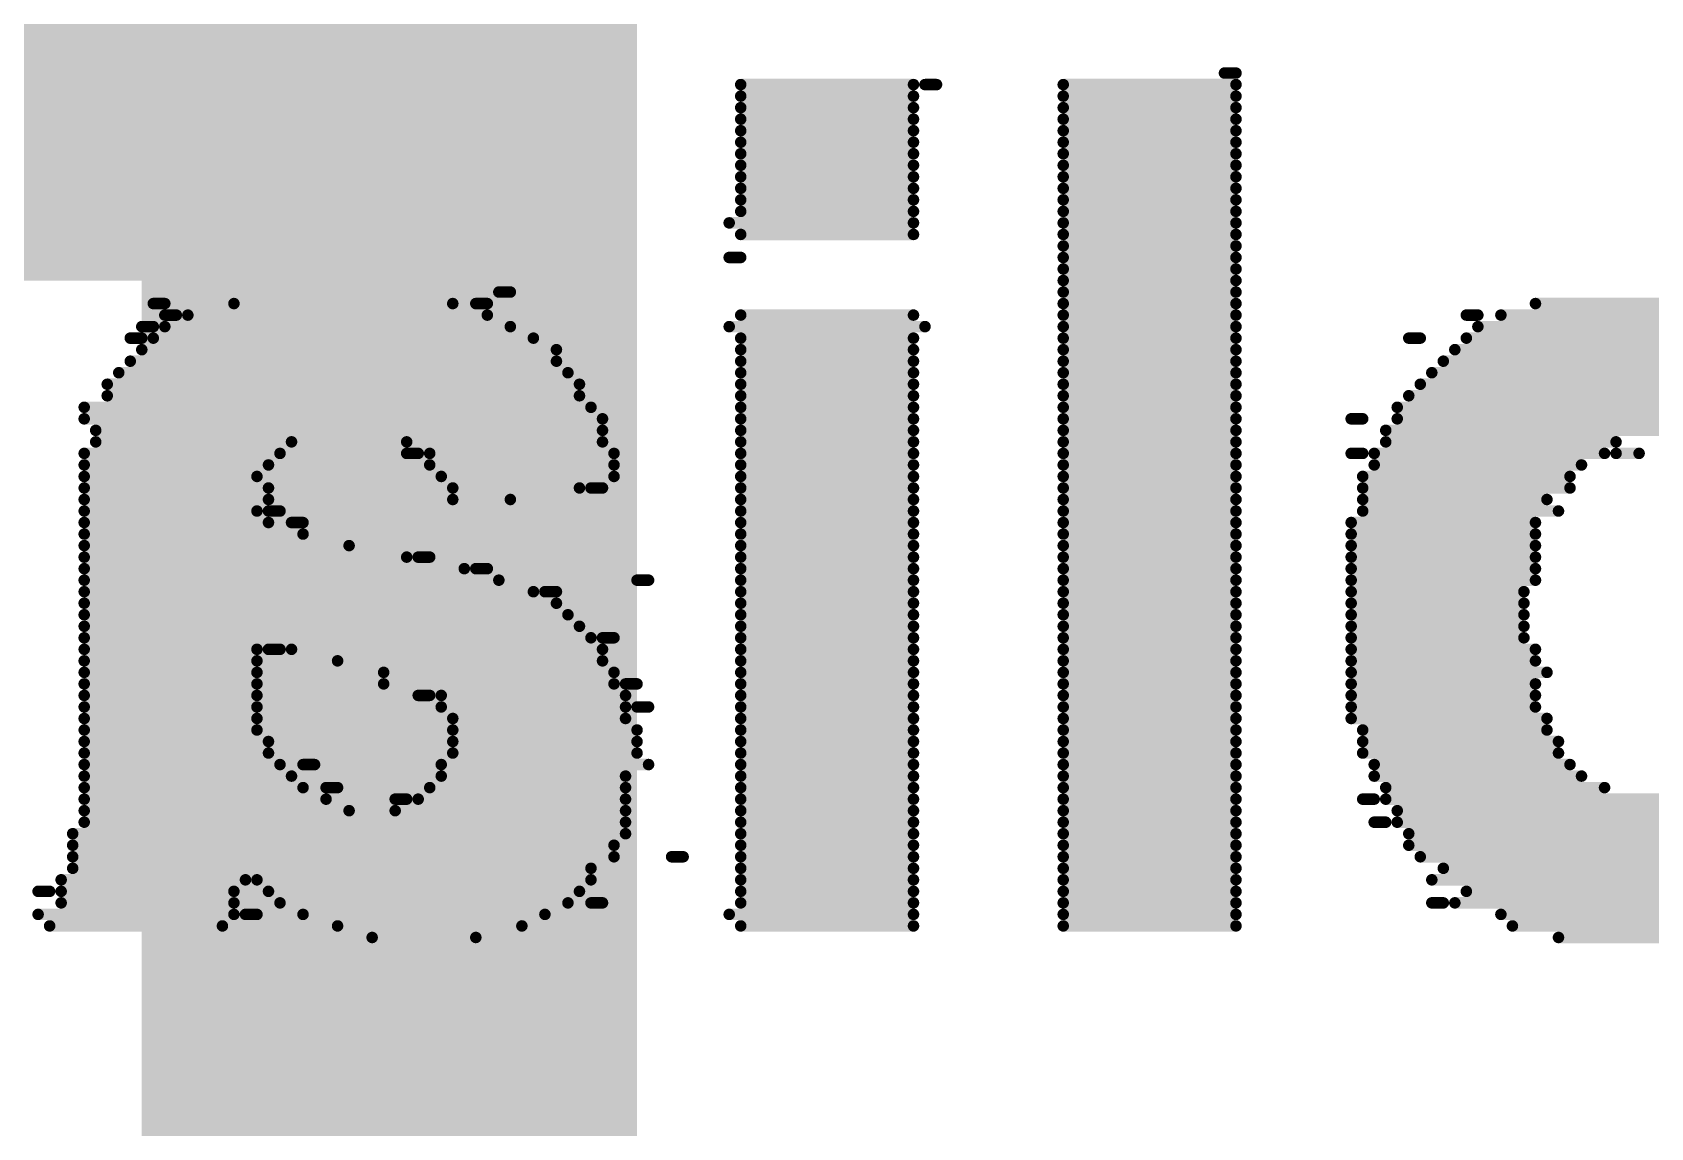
# Model space of a CAD drawing. Header units: millimetres. Extents: x 0.84 to 3.53, y 1.94 to 3.84.
# Drawn here: x 1.3455 to 1.486, y 2.1475 to 2.2425 of the extents above; entities that cross this region are included whole.
import ezdxf

# ---------------------------------------------------------------- set-up
doc = ezdxf.new("R2010")
doc.units = ezdxf.units.MM
doc.header["$MEASUREMENT"] = 0
for name, color, linetype in [('BottomOverlay', 54, 'Continuous'), ('TopLayer', 1, 'Continuous'), ('TopOverlay', 2, 'Continuous')]:
    doc.layers.add(name, color=color, linetype=linetype)

# ---------------------------------------------------------------- blocks, each defined once
blk = doc.blocks.new('TF_002T_15_1')
at = {"layer": 'TopOverlay', "const_width": 0.005}
blk.add_lwpolyline([(-0.39631, -0.06205), (-0.39631, 0.18295)], dxfattribs=at)

msp = doc.modelspace()

# ---------------------------------------------------------------- linework, layer by layer
at = {"layer": 'BottomOverlay', "const_width": 0.001}
for points in [[(1.407, 2.238), (1.422, 2.238)], [(1.423, 2.238), (1.424, 2.238)], [(1.435, 2.238), (1.45, 2.238)], [(1.449, 2.239), (1.45, 2.239)], [(1.407, 2.237), (1.422, 2.237)], [(1.435, 2.237), (1.45, 2.237)], [(1.407, 2.236), (1.422, 2.236)], [(1.407, 2.235), (1.422, 2.235)], [(1.435, 2.236), (1.45, 2.236)], [(1.435, 2.235), (1.45, 2.235)], [(1.407, 2.234), (1.422, 2.234)], [(1.435, 2.234), (1.45, 2.234)], [(1.407, 2.233), (1.422, 2.233)], [(1.435, 2.233), (1.45, 2.233)], [(1.407, 2.232), (1.422, 2.232)], [(1.407, 2.231), (1.422, 2.231)], [(1.435, 2.232), (1.45, 2.232)], [(1.435, 2.231), (1.45, 2.231)], [(1.407, 2.23), (1.422, 2.23)], [(1.435, 2.23), (1.45, 2.23)], [(1.407, 2.229), (1.422, 2.229)], [(1.407, 2.228), (1.422, 2.228)], [(1.435, 2.229), (1.45, 2.229)], [(1.435, 2.228), (1.45, 2.228)], [(1.407, 2.227), (1.422, 2.227)], [(1.435, 2.227), (1.45, 2.227)], [(1.406, 2.226), (1.422, 2.226)], [(1.435, 2.226), (1.45, 2.226)], [(1.407, 2.225), (1.422, 2.225)], [(1.435, 2.225), (1.45, 2.225)], [(1.435, 2.224), (1.45, 2.224)], [(1.406, 2.223), (1.407, 2.223)], [(1.435, 2.223), (1.45, 2.223)], [(1.435, 2.222), (1.45, 2.222)], [(1.435, 2.221), (1.45, 2.221)], [(1.386, 2.22), (1.387, 2.22)], [(1.435, 2.22), (1.45, 2.22)], [(1.356, 2.219), (1.357, 2.219)], [(1.357, 2.218), (1.358, 2.218)], [(1.359, 2.218), (1.385, 2.218)], [(1.363, 2.219), (1.382, 2.219)], [(1.384, 2.219), (1.385, 2.219)], [(1.407, 2.218), (1.422, 2.218)], [(1.435, 2.219), (1.45, 2.219)], [(1.435, 2.218), (1.45, 2.218)], [(1.47, 2.218), (1.471, 2.218)], [(1.473, 2.218), (1.491, 2.218)], [(1.476, 2.219), (1.488, 2.219)], [(1.355, 2.217), (1.356, 2.217)], [(1.357, 2.217), (1.387, 2.217)], [(1.406, 2.217), (1.423, 2.217)], [(1.435, 2.217), (1.45, 2.217)], [(1.471, 2.217), (1.493, 2.217)], [(1.354, 2.216), (1.355, 2.216)], [(1.356, 2.216), (1.389, 2.216)], [(1.407, 2.216), (1.422, 2.216)], [(1.435, 2.216), (1.45, 2.216)], [(1.465, 2.216), (1.466, 2.216)], [(1.47, 2.216), (1.494, 2.216)], [(1.354, 2.214), (1.391, 2.214)], [(1.355, 2.215), (1.391, 2.215)], [(1.407, 2.215), (1.422, 2.215)], [(1.407, 2.214), (1.422, 2.214)], [(1.435, 2.215), (1.45, 2.215)], [(1.435, 2.214), (1.45, 2.214)], [(1.468, 2.214), (1.497, 2.214)], [(1.469, 2.215), (1.495, 2.215)], [(1.353, 2.213), (1.392, 2.213)], [(1.407, 2.213), (1.422, 2.213)], [(1.435, 2.213), (1.45, 2.213)], [(1.467, 2.213), (1.512, 2.213)], [(1.352, 2.212), (1.393, 2.212)], [(1.352, 2.211), (1.393, 2.211)], [(1.407, 2.212), (1.422, 2.212)], [(1.407, 2.211), (1.422, 2.211)], [(1.435, 2.212), (1.45, 2.212)], [(1.435, 2.211), (1.45, 2.211)], [(1.465, 2.211), (1.512, 2.211)], [(1.466, 2.212), (1.512, 2.212)], [(1.35, 2.21), (1.394, 2.21)], [(1.407, 2.21), (1.422, 2.21)], [(1.435, 2.21), (1.45, 2.21)], [(1.464, 2.21), (1.512, 2.21)], [(1.35, 2.209), (1.395, 2.209)], [(1.407, 2.209), (1.422, 2.209)], [(1.435, 2.209), (1.45, 2.209)], [(1.46, 2.209), (1.461, 2.209)], [(1.464, 2.209), (1.512, 2.209)], [(1.351, 2.208), (1.395, 2.208)], [(1.351, 2.207), (1.368, 2.207)], [(1.378, 2.207), (1.395, 2.207)], [(1.407, 2.208), (1.422, 2.208)], [(1.407, 2.207), (1.422, 2.207)], [(1.435, 2.208), (1.45, 2.208)], [(1.435, 2.207), (1.45, 2.207)], [(1.463, 2.208), (1.512, 2.208)], [(1.463, 2.207), (1.483, 2.207)], [(1.35, 2.206), (1.367, 2.206)], [(1.378, 2.206), (1.379, 2.206)], [(1.38, 2.206), (1.396, 2.206)], [(1.407, 2.206), (1.422, 2.206)], [(1.435, 2.206), (1.45, 2.206)], [(1.46, 2.206), (1.461, 2.206)], [(1.462, 2.206), (1.482, 2.206)], [(1.483, 2.206), (1.485, 2.206)], [(1.35, 2.205), (1.366, 2.205)], [(1.35, 2.204), (1.365, 2.204)], [(1.38, 2.205), (1.396, 2.205)], [(1.381, 2.204), (1.396, 2.204)], [(1.407, 2.205), (1.422, 2.205)], [(1.407, 2.204), (1.422, 2.204)], [(1.435, 2.205), (1.45, 2.205)], [(1.435, 2.204), (1.45, 2.204)], [(1.461, 2.204), (1.479, 2.204)], [(1.462, 2.205), (1.48, 2.205)], [(1.35, 2.203), (1.366, 2.203)], [(1.382, 2.203), (1.393, 2.203)], [(1.394, 2.203), (1.395, 2.203)], [(1.407, 2.203), (1.422, 2.203)], [(1.435, 2.203), (1.45, 2.203)], [(1.461, 2.203), (1.479, 2.203)], [(1.35, 2.202), (1.366, 2.202)], [(1.382, 2.202), (1.387, 2.202)], [(1.407, 2.202), (1.422, 2.202)], [(1.435, 2.202), (1.45, 2.202)], [(1.461, 2.202), (1.477, 2.202)], [(1.35, 2.201), (1.365, 2.201)], [(1.35, 2.2), (1.366, 2.2)], [(1.366, 2.201), (1.367, 2.201)], [(1.368, 2.2), (1.369, 2.2)], [(1.407, 2.201), (1.422, 2.201)], [(1.407, 2.2), (1.422, 2.2)], [(1.435, 2.201), (1.45, 2.201)], [(1.435, 2.2), (1.45, 2.2)], [(1.46, 2.2), (1.476, 2.2)], [(1.461, 2.201), (1.478, 2.201)], [(1.35, 2.199), (1.369, 2.199)], [(1.407, 2.199), (1.422, 2.199)], [(1.435, 2.199), (1.45, 2.199)], [(1.46, 2.199), (1.476, 2.199)], [(1.35, 2.198), (1.373, 2.198)], [(1.35, 2.197), (1.378, 2.197)], [(1.379, 2.197), (1.38, 2.197)], [(1.407, 2.198), (1.422, 2.198)], [(1.407, 2.197), (1.422, 2.197)], [(1.435, 2.198), (1.45, 2.198)], [(1.435, 2.197), (1.45, 2.197)], [(1.46, 2.198), (1.476, 2.198)], [(1.46, 2.197), (1.476, 2.197)], [(1.35, 2.196), (1.383, 2.196)], [(1.384, 2.196), (1.385, 2.196)], [(1.407, 2.196), (1.422, 2.196)], [(1.435, 2.196), (1.45, 2.196)], [(1.46, 2.196), (1.476, 2.196)], [(1.35, 2.195), (1.386, 2.195)], [(1.398, 2.195), (1.399, 2.195)], [(1.407, 2.195), (1.422, 2.195)], [(1.435, 2.195), (1.45, 2.195)], [(1.46, 2.195), (1.476, 2.195)], [(1.35, 2.194), (1.389, 2.194)], [(1.35, 2.193), (1.391, 2.193)], [(1.39, 2.194), (1.391, 2.194)], [(1.407, 2.194), (1.422, 2.194)], [(1.407, 2.193), (1.422, 2.193)], [(1.435, 2.194), (1.45, 2.194)], [(1.435, 2.193), (1.45, 2.193)], [(1.46, 2.194), (1.475, 2.194)], [(1.46, 2.193), (1.475, 2.193)], [(1.35, 2.192), (1.392, 2.192)], [(1.407, 2.192), (1.422, 2.192)], [(1.435, 2.192), (1.45, 2.192)], [(1.46, 2.192), (1.475, 2.192)], [(1.35, 2.191), (1.393, 2.191)], [(1.35, 2.19), (1.394, 2.19)], [(1.395, 2.19), (1.396, 2.19)], [(1.407, 2.191), (1.422, 2.191)], [(1.407, 2.19), (1.422, 2.19)], [(1.435, 2.191), (1.45, 2.191)], [(1.435, 2.19), (1.45, 2.19)], [(1.46, 2.191), (1.475, 2.191)], [(1.46, 2.19), (1.475, 2.19)], [(1.35, 2.189), (1.365, 2.189)], [(1.366, 2.189), (1.367, 2.189)], [(1.368, 2.189), (1.395, 2.189)], [(1.407, 2.189), (1.422, 2.189)], [(1.435, 2.189), (1.45, 2.189)], [(1.46, 2.189), (1.476, 2.189)], [(1.35, 2.188), (1.365, 2.188)], [(1.372, 2.188), (1.395, 2.188)], [(1.407, 2.188), (1.422, 2.188)], [(1.435, 2.188), (1.45, 2.188)], [(1.46, 2.188), (1.476, 2.188)], [(1.35, 2.187), (1.365, 2.187)], [(1.35, 2.186), (1.365, 2.186)], [(1.376, 2.187), (1.396, 2.187)], [(1.376, 2.186), (1.396, 2.186)], [(1.397, 2.186), (1.398, 2.186)], [(1.407, 2.187), (1.422, 2.187)], [(1.407, 2.186), (1.422, 2.186)], [(1.435, 2.187), (1.45, 2.187)], [(1.435, 2.186), (1.45, 2.186)], [(1.46, 2.187), (1.477, 2.187)], [(1.46, 2.186), (1.476, 2.186)], [(1.35, 2.185), (1.365, 2.185)], [(1.379, 2.185), (1.38, 2.185)], [(1.381, 2.185), (1.397, 2.185)], [(1.407, 2.185), (1.422, 2.185)], [(1.435, 2.185), (1.45, 2.185)], [(1.46, 2.185), (1.476, 2.185)], [(1.35, 2.184), (1.365, 2.184)], [(1.35, 2.183), (1.365, 2.183)], [(1.381, 2.184), (1.397, 2.184)], [(1.382, 2.183), (1.397, 2.183)], [(1.398, 2.184), (1.399, 2.184)], [(1.407, 2.184), (1.422, 2.184)], [(1.407, 2.183), (1.422, 2.183)], [(1.435, 2.184), (1.45, 2.184)], [(1.435, 2.183), (1.45, 2.183)], [(1.46, 2.184), (1.476, 2.184)], [(1.46, 2.183), (1.477, 2.183)], [(1.35, 2.182), (1.365, 2.182)], [(1.382, 2.182), (1.398, 2.182)], [(1.407, 2.182), (1.422, 2.182)], [(1.435, 2.182), (1.45, 2.182)], [(1.461, 2.182), (1.477, 2.182)], [(1.35, 2.181), (1.366, 2.181)], [(1.382, 2.181), (1.398, 2.181)], [(1.407, 2.181), (1.422, 2.181)], [(1.435, 2.181), (1.45, 2.181)], [(1.461, 2.181), (1.478, 2.181)], [(1.35, 2.18), (1.366, 2.18)], [(1.35, 2.179), (1.367, 2.179)], [(1.369, 2.179), (1.37, 2.179)], [(1.381, 2.179), (1.399, 2.179)], [(1.382, 2.18), (1.398, 2.18)], [(1.407, 2.18), (1.422, 2.18)], [(1.407, 2.179), (1.422, 2.179)], [(1.435, 2.18), (1.45, 2.18)], [(1.435, 2.179), (1.45, 2.179)], [(1.461, 2.18), (1.478, 2.18)], [(1.462, 2.179), (1.479, 2.179)], [(1.35, 2.178), (1.368, 2.178)], [(1.381, 2.178), (1.397, 2.178)], [(1.407, 2.178), (1.422, 2.178)], [(1.435, 2.178), (1.45, 2.178)], [(1.462, 2.178), (1.48, 2.178)], [(1.35, 2.177), (1.369, 2.177)], [(1.35, 2.176), (1.371, 2.176)], [(1.371, 2.177), (1.372, 2.177)], [(1.377, 2.176), (1.378, 2.176)], [(1.379, 2.176), (1.397, 2.176)], [(1.38, 2.177), (1.397, 2.177)], [(1.407, 2.177), (1.422, 2.177)], [(1.407, 2.176), (1.422, 2.176)], [(1.435, 2.177), (1.45, 2.177)], [(1.435, 2.176), (1.45, 2.176)], [(1.461, 2.176), (1.462, 2.176)], [(1.463, 2.177), (1.482, 2.177)], [(1.463, 2.176), (1.512, 2.176)], [(1.35, 2.175), (1.373, 2.175)], [(1.377, 2.175), (1.397, 2.175)], [(1.407, 2.175), (1.422, 2.175)], [(1.435, 2.175), (1.45, 2.175)], [(1.464, 2.175), (1.512, 2.175)], [(1.35, 2.174), (1.397, 2.174)], [(1.407, 2.174), (1.422, 2.174)], [(1.435, 2.174), (1.45, 2.174)], [(1.462, 2.174), (1.463, 2.174)], [(1.464, 2.174), (1.512, 2.174)], [(1.349, 2.173), (1.397, 2.173)], [(1.349, 2.172), (1.396, 2.172)], [(1.407, 2.173), (1.422, 2.173)], [(1.407, 2.172), (1.422, 2.172)], [(1.435, 2.173), (1.45, 2.173)], [(1.435, 2.172), (1.45, 2.172)], [(1.465, 2.173), (1.512, 2.173)], [(1.465, 2.172), (1.512, 2.172)], [(1.349, 2.171), (1.396, 2.171)], [(1.401, 2.171), (1.402, 2.171)], [(1.407, 2.171), (1.422, 2.171)], [(1.435, 2.171), (1.45, 2.171)], [(1.466, 2.171), (1.512, 2.171)], [(1.348, 2.169), (1.364, 2.169)], [(1.349, 2.17), (1.394, 2.17)], [(1.365, 2.169), (1.394, 2.169)], [(1.407, 2.17), (1.422, 2.17)], [(1.407, 2.169), (1.422, 2.169)], [(1.435, 2.17), (1.45, 2.17)], [(1.435, 2.169), (1.45, 2.169)], [(1.467, 2.169), (1.496, 2.169)], [(1.468, 2.17), (1.512, 2.17)], [(1.346, 2.168), (1.347, 2.168)], [(1.348, 2.168), (1.363, 2.168)], [(1.366, 2.168), (1.393, 2.168)], [(1.407, 2.168), (1.422, 2.168)], [(1.435, 2.168), (1.45, 2.168)], [(1.47, 2.168), (1.495, 2.168)], [(1.348, 2.167), (1.363, 2.167)], [(1.367, 2.167), (1.392, 2.167)], [(1.394, 2.167), (1.395, 2.167)], [(1.407, 2.167), (1.422, 2.167)], [(1.435, 2.167), (1.45, 2.167)], [(1.467, 2.167), (1.468, 2.167)], [(1.469, 2.167), (1.493, 2.167)], [(1.346, 2.166), (1.363, 2.166)], [(1.347, 2.165), (1.362, 2.165)], [(1.364, 2.166), (1.365, 2.166)], [(1.369, 2.166), (1.39, 2.166)], [(1.372, 2.165), (1.388, 2.165)], [(1.406, 2.166), (1.422, 2.166)], [(1.407, 2.165), (1.422, 2.165)], [(1.435, 2.166), (1.45, 2.166)], [(1.435, 2.165), (1.45, 2.165)], [(1.473, 2.166), (1.492, 2.166)], [(1.474, 2.165), (1.49, 2.165)], [(1.375, 2.164), (1.384, 2.164)], [(1.478, 2.164), (1.487, 2.164)]]:
    msp.add_lwpolyline(points, dxfattribs=at)
at = {"layer": 'BottomOverlay', "const_width": 0.0005}
for points in [[(1.40675, 2.238, 1), (1.40725, 2.238, 1)], [(1.42175, 2.238, 1), (1.42225, 2.238, 1)], [(1.42275, 2.238, 1), (1.42325, 2.238, 1)], [(1.42375, 2.238, 1), (1.42425, 2.238, 1)], [(1.43475, 2.238, 1), (1.43525, 2.238, 1)], [(1.44875, 2.239, 1), (1.44925, 2.239, 1)], [(1.44975, 2.239, 1), (1.45025, 2.239, 1)], [(1.44975, 2.238, 1), (1.45025, 2.238, 1)], [(1.40675, 2.237, 1), (1.40725, 2.237, 1)], [(1.42175, 2.237, 1), (1.42225, 2.237, 1)], [(1.43475, 2.237, 1), (1.43525, 2.237, 1)], [(1.44975, 2.237, 1), (1.45025, 2.237, 1)], [(1.40675, 2.236, 1), (1.40725, 2.236, 1)], [(1.40675, 2.235, 1), (1.40725, 2.235, 1)], [(1.42175, 2.236, 1), (1.42225, 2.236, 1)], [(1.42175, 2.235, 1), (1.42225, 2.235, 1)], [(1.43475, 2.236, 1), (1.43525, 2.236, 1)], [(1.43475, 2.235, 1), (1.43525, 2.235, 1)], [(1.44975, 2.236, 1), (1.45025, 2.236, 1)], [(1.44975, 2.235, 1), (1.45025, 2.235, 1)], [(1.40675, 2.234, 1), (1.40725, 2.234, 1)], [(1.42175, 2.234, 1), (1.42225, 2.234, 1)], [(1.43475, 2.234, 1), (1.43525, 2.234, 1)], [(1.44975, 2.234, 1), (1.45025, 2.234, 1)], [(1.40675, 2.233, 1), (1.40725, 2.233, 1)], [(1.42175, 2.233, 1), (1.42225, 2.233, 1)], [(1.43475, 2.233, 1), (1.43525, 2.233, 1)], [(1.44975, 2.233, 1), (1.45025, 2.233, 1)], [(1.40675, 2.232, 1), (1.40725, 2.232, 1)], [(1.40675, 2.231, 1), (1.40725, 2.231, 1)], [(1.42175, 2.232, 1), (1.42225, 2.232, 1)], [(1.42175, 2.231, 1), (1.42225, 2.231, 1)], [(1.43475, 2.232, 1), (1.43525, 2.232, 1)], [(1.43475, 2.231, 1), (1.43525, 2.231, 1)], [(1.44975, 2.232, 1), (1.45025, 2.232, 1)], [(1.44975, 2.231, 1), (1.45025, 2.231, 1)], [(1.40675, 2.23, 1), (1.40725, 2.23, 1)], [(1.42175, 2.23, 1), (1.42225, 2.23, 1)], [(1.43475, 2.23, 1), (1.43525, 2.23, 1)], [(1.44975, 2.23, 1), (1.45025, 2.23, 1)], [(1.40675, 2.229, 1), (1.40725, 2.229, 1)], [(1.40675, 2.228, 1), (1.40725, 2.228, 1)], [(1.42175, 2.229, 1), (1.42225, 2.229, 1)], [(1.42175, 2.228, 1), (1.42225, 2.228, 1)], [(1.43475, 2.229, 1), (1.43525, 2.229, 1)], [(1.43475, 2.228, 1), (1.43525, 2.228, 1)], [(1.44975, 2.229, 1), (1.45025, 2.229, 1)], [(1.44975, 2.228, 1), (1.45025, 2.228, 1)], [(1.40675, 2.227, 1), (1.40725, 2.227, 1)], [(1.42175, 2.227, 1), (1.42225, 2.227, 1)], [(1.43475, 2.227, 1), (1.43525, 2.227, 1)], [(1.44975, 2.227, 1), (1.45025, 2.227, 1)], [(1.40575, 2.226, 1), (1.40625, 2.226, 1)], [(1.42175, 2.226, 1), (1.42225, 2.226, 1)], [(1.43475, 2.226, 1), (1.43525, 2.226, 1)], [(1.44975, 2.226, 1), (1.45025, 2.226, 1)], [(1.40675, 2.225, 1), (1.40725, 2.225, 1)], [(1.42175, 2.225, 1), (1.42225, 2.225, 1)], [(1.43475, 2.225, 1), (1.43525, 2.225, 1)], [(1.43475, 2.224, 1), (1.43525, 2.224, 1)], [(1.44975, 2.225, 1), (1.45025, 2.225, 1)], [(1.44975, 2.224, 1), (1.45025, 2.224, 1)], [(1.40575, 2.223, 1), (1.40625, 2.223, 1)], [(1.40675, 2.223, 1), (1.40725, 2.223, 1)], [(1.43475, 2.223, 1), (1.43525, 2.223, 1)], [(1.44975, 2.223, 1), (1.45025, 2.223, 1)], [(1.43475, 2.222, 1), (1.43525, 2.222, 1)], [(1.43475, 2.221, 1), (1.43525, 2.221, 1)], [(1.44975, 2.222, 1), (1.45025, 2.222, 1)], [(1.44975, 2.221, 1), (1.45025, 2.221, 1)], [(1.38575, 2.22, 1), (1.38625, 2.22, 1)], [(1.38675, 2.22, 1), (1.38725, 2.22, 1)], [(1.43475, 2.22, 1), (1.43525, 2.22, 1)], [(1.44975, 2.22, 1), (1.45025, 2.22, 1)], [(1.35575, 2.219, 1), (1.35625, 2.219, 1)], [(1.35675, 2.219, 1), (1.35725, 2.219, 1)], [(1.35675, 2.218, 1), (1.35725, 2.218, 1)], [(1.35775, 2.218, 1), (1.35825, 2.218, 1)], [(1.35875, 2.218, 1), (1.35925, 2.218, 1)], [(1.36275, 2.219, 1), (1.36325, 2.219, 1)], [(1.38175, 2.219, 1), (1.38225, 2.219, 1)], [(1.38375, 2.219, 1), (1.38425, 2.219, 1)], [(1.38475, 2.219, 1), (1.38525, 2.219, 1)], [(1.38475, 2.218, 1), (1.38525, 2.218, 1)], [(1.40675, 2.218, 1), (1.40725, 2.218, 1)], [(1.42175, 2.218, 1), (1.42225, 2.218, 1)], [(1.43475, 2.219, 1), (1.43525, 2.219, 1)], [(1.43475, 2.218, 1), (1.43525, 2.218, 1)], [(1.44975, 2.219, 1), (1.45025, 2.219, 1)], [(1.44975, 2.218, 1), (1.45025, 2.218, 1)], [(1.46975, 2.218, 1), (1.47025, 2.218, 1)], [(1.47075, 2.218, 1), (1.47125, 2.218, 1)], [(1.47275, 2.218, 1), (1.47325, 2.218, 1)], [(1.47575, 2.219, 1), (1.47625, 2.219, 1)], [(1.35475, 2.217, 1), (1.35525, 2.217, 1)], [(1.35575, 2.217, 1), (1.35625, 2.217, 1)], [(1.35675, 2.217, 1), (1.35725, 2.217, 1)], [(1.38675, 2.217, 1), (1.38725, 2.217, 1)], [(1.40575, 2.217, 1), (1.40625, 2.217, 1)], [(1.42275, 2.217, 1), (1.42325, 2.217, 1)], [(1.43475, 2.217, 1), (1.43525, 2.217, 1)], [(1.44975, 2.217, 1), (1.45025, 2.217, 1)], [(1.47075, 2.217, 1), (1.47125, 2.217, 1)], [(1.35375, 2.216, 1), (1.35425, 2.216, 1)], [(1.35475, 2.216, 1), (1.35525, 2.216, 1)], [(1.35575, 2.216, 1), (1.35625, 2.216, 1)], [(1.38875, 2.216, 1), (1.38925, 2.216, 1)], [(1.40675, 2.216, 1), (1.40725, 2.216, 1)], [(1.42175, 2.216, 1), (1.42225, 2.216, 1)], [(1.43475, 2.216, 1), (1.43525, 2.216, 1)], [(1.44975, 2.216, 1), (1.45025, 2.216, 1)], [(1.46475, 2.216, 1), (1.46525, 2.216, 1)], [(1.46575, 2.216, 1), (1.46625, 2.216, 1)], [(1.46975, 2.216, 1), (1.47025, 2.216, 1)], [(1.35375, 2.214, 1), (1.35425, 2.214, 1)], [(1.35475, 2.215, 1), (1.35525, 2.215, 1)], [(1.39075, 2.215, 1), (1.39125, 2.215, 1)], [(1.39075, 2.214, 1), (1.39125, 2.214, 1)], [(1.40675, 2.215, 1), (1.40725, 2.215, 1)], [(1.40675, 2.214, 1), (1.40725, 2.214, 1)], [(1.42175, 2.215, 1), (1.42225, 2.215, 1)], [(1.42175, 2.214, 1), (1.42225, 2.214, 1)], [(1.43475, 2.215, 1), (1.43525, 2.215, 1)], [(1.43475, 2.214, 1), (1.43525, 2.214, 1)], [(1.44975, 2.215, 1), (1.45025, 2.215, 1)], [(1.44975, 2.214, 1), (1.45025, 2.214, 1)], [(1.46775, 2.214, 1), (1.46825, 2.214, 1)], [(1.46875, 2.215, 1), (1.46925, 2.215, 1)], [(1.35275, 2.213, 1), (1.35325, 2.213, 1)], [(1.39175, 2.213, 1), (1.39225, 2.213, 1)], [(1.40675, 2.213, 1), (1.40725, 2.213, 1)], [(1.42175, 2.213, 1), (1.42225, 2.213, 1)], [(1.43475, 2.213, 1), (1.43525, 2.213, 1)], [(1.44975, 2.213, 1), (1.45025, 2.213, 1)], [(1.46675, 2.213, 1), (1.46725, 2.213, 1)], [(1.35175, 2.212, 1), (1.35225, 2.212, 1)], [(1.35175, 2.211, 1), (1.35225, 2.211, 1)], [(1.39275, 2.212, 1), (1.39325, 2.212, 1)], [(1.39275, 2.211, 1), (1.39325, 2.211, 1)], [(1.40675, 2.212, 1), (1.40725, 2.212, 1)], [(1.40675, 2.211, 1), (1.40725, 2.211, 1)], [(1.42175, 2.212, 1), (1.42225, 2.212, 1)], [(1.42175, 2.211, 1), (1.42225, 2.211, 1)], [(1.43475, 2.212, 1), (1.43525, 2.212, 1)], [(1.43475, 2.211, 1), (1.43525, 2.211, 1)], [(1.44975, 2.212, 1), (1.45025, 2.212, 1)], [(1.44975, 2.211, 1), (1.45025, 2.211, 1)], [(1.46475, 2.211, 1), (1.46525, 2.211, 1)], [(1.46575, 2.212, 1), (1.46625, 2.212, 1)], [(1.34975, 2.21, 1), (1.35025, 2.21, 1)], [(1.39375, 2.21, 1), (1.39425, 2.21, 1)], [(1.40675, 2.21, 1), (1.40725, 2.21, 1)], [(1.42175, 2.21, 1), (1.42225, 2.21, 1)], [(1.43475, 2.21, 1), (1.43525, 2.21, 1)], [(1.44975, 2.21, 1), (1.45025, 2.21, 1)], [(1.46375, 2.21, 1), (1.46425, 2.21, 1)], [(1.34975, 2.209, 1), (1.35025, 2.209, 1)], [(1.39475, 2.209, 1), (1.39525, 2.209, 1)], [(1.40675, 2.209, 1), (1.40725, 2.209, 1)], [(1.42175, 2.209, 1), (1.42225, 2.209, 1)], [(1.43475, 2.209, 1), (1.43525, 2.209, 1)], [(1.44975, 2.209, 1), (1.45025, 2.209, 1)], [(1.45975, 2.209, 1), (1.46025, 2.209, 1)], [(1.46075, 2.209, 1), (1.46125, 2.209, 1)], [(1.46375, 2.209, 1), (1.46425, 2.209, 1)], [(1.35075, 2.208, 1), (1.35125, 2.208, 1)], [(1.35075, 2.207, 1), (1.35125, 2.207, 1)], [(1.36775, 2.207, 1), (1.36825, 2.207, 1)], [(1.37775, 2.207, 1), (1.37825, 2.207, 1)], [(1.39475, 2.208, 1), (1.39525, 2.208, 1)], [(1.39475, 2.207, 1), (1.39525, 2.207, 1)], [(1.40675, 2.208, 1), (1.40725, 2.208, 1)], [(1.40675, 2.207, 1), (1.40725, 2.207, 1)], [(1.42175, 2.208, 1), (1.42225, 2.208, 1)], [(1.42175, 2.207, 1), (1.42225, 2.207, 1)], [(1.43475, 2.208, 1), (1.43525, 2.208, 1)], [(1.43475, 2.207, 1), (1.43525, 2.207, 1)], [(1.44975, 2.208, 1), (1.45025, 2.208, 1)], [(1.44975, 2.207, 1), (1.45025, 2.207, 1)], [(1.46275, 2.208, 1), (1.46325, 2.208, 1)], [(1.46275, 2.207, 1), (1.46325, 2.207, 1)], [(1.48275, 2.207, 1), (1.48325, 2.207, 1)], [(1.34975, 2.206, 1), (1.35025, 2.206, 1)], [(1.36675, 2.206, 1), (1.36725, 2.206, 1)], [(1.37775, 2.206, 1), (1.37825, 2.206, 1)], [(1.37875, 2.206, 1), (1.37925, 2.206, 1)], [(1.37975, 2.206, 1), (1.38025, 2.206, 1)], [(1.39575, 2.206, 1), (1.39625, 2.206, 1)], [(1.40675, 2.206, 1), (1.40725, 2.206, 1)], [(1.42175, 2.206, 1), (1.42225, 2.206, 1)], [(1.43475, 2.206, 1), (1.43525, 2.206, 1)], [(1.44975, 2.206, 1), (1.45025, 2.206, 1)], [(1.45975, 2.206, 1), (1.46025, 2.206, 1)], [(1.46075, 2.206, 1), (1.46125, 2.206, 1)], [(1.46175, 2.206, 1), (1.46225, 2.206, 1)], [(1.48175, 2.206, 1), (1.48225, 2.206, 1)], [(1.48275, 2.206, 1), (1.48325, 2.206, 1)], [(1.48475, 2.206, 1), (1.48525, 2.206, 1)], [(1.34975, 2.205, 1), (1.35025, 2.205, 1)], [(1.34975, 2.204, 1), (1.35025, 2.204, 1)], [(1.36475, 2.204, 1), (1.36525, 2.204, 1)], [(1.36575, 2.205, 1), (1.36625, 2.205, 1)], [(1.37975, 2.205, 1), (1.38025, 2.205, 1)], [(1.38075, 2.204, 1), (1.38125, 2.204, 1)], [(1.39575, 2.205, 1), (1.39625, 2.205, 1)], [(1.39575, 2.204, 1), (1.39625, 2.204, 1)], [(1.40675, 2.205, 1), (1.40725, 2.205, 1)], [(1.40675, 2.204, 1), (1.40725, 2.204, 1)], [(1.42175, 2.205, 1), (1.42225, 2.205, 1)], [(1.42175, 2.204, 1), (1.42225, 2.204, 1)], [(1.43475, 2.205, 1), (1.43525, 2.205, 1)], [(1.43475, 2.204, 1), (1.43525, 2.204, 1)], [(1.44975, 2.205, 1), (1.45025, 2.205, 1)], [(1.44975, 2.204, 1), (1.45025, 2.204, 1)], [(1.46075, 2.204, 1), (1.46125, 2.204, 1)], [(1.46175, 2.205, 1), (1.46225, 2.205, 1)], [(1.47875, 2.204, 1), (1.47925, 2.204, 1)], [(1.47975, 2.205, 1), (1.48025, 2.205, 1)], [(1.34975, 2.203, 1), (1.35025, 2.203, 1)], [(1.36575, 2.203, 1), (1.36625, 2.203, 1)], [(1.38175, 2.203, 1), (1.38225, 2.203, 1)], [(1.39275, 2.203, 1), (1.39325, 2.203, 1)], [(1.39375, 2.203, 1), (1.39425, 2.203, 1)], [(1.39475, 2.203, 1), (1.39525, 2.203, 1)], [(1.40675, 2.203, 1), (1.40725, 2.203, 1)], [(1.42175, 2.203, 1), (1.42225, 2.203, 1)], [(1.43475, 2.203, 1), (1.43525, 2.203, 1)], [(1.44975, 2.203, 1), (1.45025, 2.203, 1)], [(1.46075, 2.203, 1), (1.46125, 2.203, 1)], [(1.47875, 2.203, 1), (1.47925, 2.203, 1)], [(1.34975, 2.202, 1), (1.35025, 2.202, 1)], [(1.36575, 2.202, 1), (1.36625, 2.202, 1)], [(1.38175, 2.202, 1), (1.38225, 2.202, 1)], [(1.38675, 2.202, 1), (1.38725, 2.202, 1)], [(1.40675, 2.202, 1), (1.40725, 2.202, 1)], [(1.42175, 2.202, 1), (1.42225, 2.202, 1)], [(1.43475, 2.202, 1), (1.43525, 2.202, 1)], [(1.44975, 2.202, 1), (1.45025, 2.202, 1)], [(1.46075, 2.202, 1), (1.46125, 2.202, 1)], [(1.47675, 2.202, 1), (1.47725, 2.202, 1)], [(1.34975, 2.201, 1), (1.35025, 2.201, 1)], [(1.34975, 2.2, 1), (1.35025, 2.2, 1)], [(1.36475, 2.201, 1), (1.36525, 2.201, 1)], [(1.36575, 2.201, 1), (1.36625, 2.201, 1)], [(1.36575, 2.2, 1), (1.36625, 2.2, 1)], [(1.36675, 2.201, 1), (1.36725, 2.201, 1)], [(1.36775, 2.2, 1), (1.36825, 2.2, 1)], [(1.36875, 2.2, 1), (1.36925, 2.2, 1)], [(1.40675, 2.201, 1), (1.40725, 2.201, 1)], [(1.40675, 2.2, 1), (1.40725, 2.2, 1)], [(1.42175, 2.201, 1), (1.42225, 2.201, 1)], [(1.42175, 2.2, 1), (1.42225, 2.2, 1)], [(1.43475, 2.201, 1), (1.43525, 2.201, 1)], [(1.43475, 2.2, 1), (1.43525, 2.2, 1)], [(1.44975, 2.201, 1), (1.45025, 2.201, 1)], [(1.44975, 2.2, 1), (1.45025, 2.2, 1)], [(1.45975, 2.2, 1), (1.46025, 2.2, 1)], [(1.46075, 2.201, 1), (1.46125, 2.201, 1)], [(1.47575, 2.2, 1), (1.47625, 2.2, 1)], [(1.47775, 2.201, 1), (1.47825, 2.201, 1)], [(1.34975, 2.199, 1), (1.35025, 2.199, 1)], [(1.36875, 2.199, 1), (1.36925, 2.199, 1)], [(1.40675, 2.199, 1), (1.40725, 2.199, 1)], [(1.42175, 2.199, 1), (1.42225, 2.199, 1)], [(1.43475, 2.199, 1), (1.43525, 2.199, 1)], [(1.44975, 2.199, 1), (1.45025, 2.199, 1)], [(1.45975, 2.199, 1), (1.46025, 2.199, 1)], [(1.47575, 2.199, 1), (1.47625, 2.199, 1)], [(1.34975, 2.198, 1), (1.35025, 2.198, 1)], [(1.34975, 2.197, 1), (1.35025, 2.197, 1)], [(1.37275, 2.198, 1), (1.37325, 2.198, 1)], [(1.37775, 2.197, 1), (1.37825, 2.197, 1)], [(1.37875, 2.197, 1), (1.37925, 2.197, 1)], [(1.37975, 2.197, 1), (1.38025, 2.197, 1)], [(1.40675, 2.198, 1), (1.40725, 2.198, 1)], [(1.40675, 2.197, 1), (1.40725, 2.197, 1)], [(1.42175, 2.198, 1), (1.42225, 2.198, 1)], [(1.42175, 2.197, 1), (1.42225, 2.197, 1)], [(1.43475, 2.198, 1), (1.43525, 2.198, 1)], [(1.43475, 2.197, 1), (1.43525, 2.197, 1)], [(1.44975, 2.198, 1), (1.45025, 2.198, 1)], [(1.44975, 2.197, 1), (1.45025, 2.197, 1)], [(1.45975, 2.198, 1), (1.46025, 2.198, 1)], [(1.45975, 2.197, 1), (1.46025, 2.197, 1)], [(1.47575, 2.198, 1), (1.47625, 2.198, 1)], [(1.47575, 2.197, 1), (1.47625, 2.197, 1)], [(1.34975, 2.196, 1), (1.35025, 2.196, 1)], [(1.38275, 2.196, 1), (1.38325, 2.196, 1)], [(1.38375, 2.196, 1), (1.38425, 2.196, 1)], [(1.38475, 2.196, 1), (1.38525, 2.196, 1)], [(1.40675, 2.196, 1), (1.40725, 2.196, 1)], [(1.42175, 2.196, 1), (1.42225, 2.196, 1)], [(1.43475, 2.196, 1), (1.43525, 2.196, 1)], [(1.44975, 2.196, 1), (1.45025, 2.196, 1)], [(1.45975, 2.196, 1), (1.46025, 2.196, 1)], [(1.47575, 2.196, 1), (1.47625, 2.196, 1)], [(1.34975, 2.195, 1), (1.35025, 2.195, 1)], [(1.38575, 2.195, 1), (1.38625, 2.195, 1)], [(1.39775, 2.195, 1), (1.39825, 2.195, 1)], [(1.39875, 2.195, 1), (1.39925, 2.195, 1)], [(1.40675, 2.195, 1), (1.40725, 2.195, 1)], [(1.42175, 2.195, 1), (1.42225, 2.195, 1)], [(1.43475, 2.195, 1), (1.43525, 2.195, 1)], [(1.44975, 2.195, 1), (1.45025, 2.195, 1)], [(1.45975, 2.195, 1), (1.46025, 2.195, 1)], [(1.47575, 2.195, 1), (1.47625, 2.195, 1)], [(1.34975, 2.194, 1), (1.35025, 2.194, 1)], [(1.34975, 2.193, 1), (1.35025, 2.193, 1)], [(1.38875, 2.194, 1), (1.38925, 2.194, 1)], [(1.38975, 2.194, 1), (1.39025, 2.194, 1)], [(1.39075, 2.194, 1), (1.39125, 2.194, 1)], [(1.39075, 2.193, 1), (1.39125, 2.193, 1)], [(1.40675, 2.194, 1), (1.40725, 2.194, 1)], [(1.40675, 2.193, 1), (1.40725, 2.193, 1)], [(1.42175, 2.194, 1), (1.42225, 2.194, 1)], [(1.42175, 2.193, 1), (1.42225, 2.193, 1)], [(1.43475, 2.194, 1), (1.43525, 2.194, 1)], [(1.43475, 2.193, 1), (1.43525, 2.193, 1)], [(1.44975, 2.194, 1), (1.45025, 2.194, 1)], [(1.44975, 2.193, 1), (1.45025, 2.193, 1)], [(1.45975, 2.194, 1), (1.46025, 2.194, 1)], [(1.45975, 2.193, 1), (1.46025, 2.193, 1)], [(1.47475, 2.194, 1), (1.47525, 2.194, 1)], [(1.47475, 2.193, 1), (1.47525, 2.193, 1)], [(1.34975, 2.192, 1), (1.35025, 2.192, 1)], [(1.39175, 2.192, 1), (1.39225, 2.192, 1)], [(1.40675, 2.192, 1), (1.40725, 2.192, 1)], [(1.42175, 2.192, 1), (1.42225, 2.192, 1)], [(1.43475, 2.192, 1), (1.43525, 2.192, 1)], [(1.44975, 2.192, 1), (1.45025, 2.192, 1)], [(1.45975, 2.192, 1), (1.46025, 2.192, 1)], [(1.47475, 2.192, 1), (1.47525, 2.192, 1)], [(1.34975, 2.191, 1), (1.35025, 2.191, 1)], [(1.34975, 2.19, 1), (1.35025, 2.19, 1)], [(1.39275, 2.191, 1), (1.39325, 2.191, 1)], [(1.39375, 2.19, 1), (1.39425, 2.19, 1)], [(1.39475, 2.19, 1), (1.39525, 2.19, 1)], [(1.39575, 2.19, 1), (1.39625, 2.19, 1)], [(1.40675, 2.191, 1), (1.40725, 2.191, 1)], [(1.40675, 2.19, 1), (1.40725, 2.19, 1)], [(1.42175, 2.191, 1), (1.42225, 2.191, 1)], [(1.42175, 2.19, 1), (1.42225, 2.19, 1)], [(1.43475, 2.191, 1), (1.43525, 2.191, 1)], [(1.43475, 2.19, 1), (1.43525, 2.19, 1)], [(1.44975, 2.191, 1), (1.45025, 2.191, 1)], [(1.44975, 2.19, 1), (1.45025, 2.19, 1)], [(1.45975, 2.191, 1), (1.46025, 2.191, 1)], [(1.45975, 2.19, 1), (1.46025, 2.19, 1)], [(1.47475, 2.191, 1), (1.47525, 2.191, 1)], [(1.47475, 2.19, 1), (1.47525, 2.19, 1)], [(1.34975, 2.189, 1), (1.35025, 2.189, 1)], [(1.36475, 2.189, 1), (1.36525, 2.189, 1)], [(1.36575, 2.189, 1), (1.36625, 2.189, 1)], [(1.36675, 2.189, 1), (1.36725, 2.189, 1)], [(1.36775, 2.189, 1), (1.36825, 2.189, 1)], [(1.39475, 2.189, 1), (1.39525, 2.189, 1)], [(1.40675, 2.189, 1), (1.40725, 2.189, 1)], [(1.42175, 2.189, 1), (1.42225, 2.189, 1)], [(1.43475, 2.189, 1), (1.43525, 2.189, 1)], [(1.44975, 2.189, 1), (1.45025, 2.189, 1)], [(1.45975, 2.189, 1), (1.46025, 2.189, 1)], [(1.47575, 2.189, 1), (1.47625, 2.189, 1)], [(1.34975, 2.188, 1), (1.35025, 2.188, 1)], [(1.36475, 2.188, 1), (1.36525, 2.188, 1)], [(1.37175, 2.188, 1), (1.37225, 2.188, 1)], [(1.39475, 2.188, 1), (1.39525, 2.188, 1)], [(1.40675, 2.188, 1), (1.40725, 2.188, 1)], [(1.42175, 2.188, 1), (1.42225, 2.188, 1)], [(1.43475, 2.188, 1), (1.43525, 2.188, 1)], [(1.44975, 2.188, 1), (1.45025, 2.188, 1)], [(1.45975, 2.188, 1), (1.46025, 2.188, 1)], [(1.47575, 2.188, 1), (1.47625, 2.188, 1)], [(1.34975, 2.187, 1), (1.35025, 2.187, 1)], [(1.34975, 2.186, 1), (1.35025, 2.186, 1)], [(1.36475, 2.187, 1), (1.36525, 2.187, 1)], [(1.36475, 2.186, 1), (1.36525, 2.186, 1)], [(1.37575, 2.187, 1), (1.37625, 2.187, 1)], [(1.37575, 2.186, 1), (1.37625, 2.186, 1)], [(1.39575, 2.187, 1), (1.39625, 2.187, 1)], [(1.39575, 2.186, 1), (1.39625, 2.186, 1)], [(1.39675, 2.186, 1), (1.39725, 2.186, 1)], [(1.39775, 2.186, 1), (1.39825, 2.186, 1)], [(1.40675, 2.187, 1), (1.40725, 2.187, 1)], [(1.40675, 2.186, 1), (1.40725, 2.186, 1)], [(1.42175, 2.187, 1), (1.42225, 2.187, 1)], [(1.42175, 2.186, 1), (1.42225, 2.186, 1)], [(1.43475, 2.187, 1), (1.43525, 2.187, 1)], [(1.43475, 2.186, 1), (1.43525, 2.186, 1)], [(1.44975, 2.187, 1), (1.45025, 2.187, 1)], [(1.44975, 2.186, 1), (1.45025, 2.186, 1)], [(1.45975, 2.187, 1), (1.46025, 2.187, 1)], [(1.45975, 2.186, 1), (1.46025, 2.186, 1)], [(1.47575, 2.186, 1), (1.47625, 2.186, 1)], [(1.47675, 2.187, 1), (1.47725, 2.187, 1)], [(1.34975, 2.185, 1), (1.35025, 2.185, 1)], [(1.36475, 2.185, 1), (1.36525, 2.185, 1)], [(1.37875, 2.185, 1), (1.37925, 2.185, 1)], [(1.37975, 2.185, 1), (1.38025, 2.185, 1)], [(1.38075, 2.185, 1), (1.38125, 2.185, 1)], [(1.39675, 2.185, 1), (1.39725, 2.185, 1)], [(1.40675, 2.185, 1), (1.40725, 2.185, 1)], [(1.42175, 2.185, 1), (1.42225, 2.185, 1)], [(1.43475, 2.185, 1), (1.43525, 2.185, 1)], [(1.44975, 2.185, 1), (1.45025, 2.185, 1)], [(1.45975, 2.185, 1), (1.46025, 2.185, 1)], [(1.47575, 2.185, 1), (1.47625, 2.185, 1)], [(1.34975, 2.184, 1), (1.35025, 2.184, 1)], [(1.34975, 2.183, 1), (1.35025, 2.183, 1)], [(1.36475, 2.184, 1), (1.36525, 2.184, 1)], [(1.36475, 2.183, 1), (1.36525, 2.183, 1)], [(1.38075, 2.184, 1), (1.38125, 2.184, 1)], [(1.38175, 2.183, 1), (1.38225, 2.183, 1)], [(1.39675, 2.184, 1), (1.39725, 2.184, 1)], [(1.39675, 2.183, 1), (1.39725, 2.183, 1)], [(1.39775, 2.184, 1), (1.39825, 2.184, 1)], [(1.39875, 2.184, 1), (1.39925, 2.184, 1)], [(1.40675, 2.184, 1), (1.40725, 2.184, 1)], [(1.40675, 2.183, 1), (1.40725, 2.183, 1)], [(1.42175, 2.184, 1), (1.42225, 2.184, 1)], [(1.42175, 2.183, 1), (1.42225, 2.183, 1)], [(1.43475, 2.184, 1), (1.43525, 2.184, 1)], [(1.43475, 2.183, 1), (1.43525, 2.183, 1)], [(1.44975, 2.184, 1), (1.45025, 2.184, 1)], [(1.44975, 2.183, 1), (1.45025, 2.183, 1)], [(1.45975, 2.184, 1), (1.46025, 2.184, 1)], [(1.45975, 2.183, 1), (1.46025, 2.183, 1)], [(1.47575, 2.184, 1), (1.47625, 2.184, 1)], [(1.47675, 2.183, 1), (1.47725, 2.183, 1)], [(1.34975, 2.182, 1), (1.35025, 2.182, 1)], [(1.36475, 2.182, 1), (1.36525, 2.182, 1)], [(1.38175, 2.182, 1), (1.38225, 2.182, 1)], [(1.39775, 2.182, 1), (1.39825, 2.182, 1)], [(1.40675, 2.182, 1), (1.40725, 2.182, 1)], [(1.42175, 2.182, 1), (1.42225, 2.182, 1)], [(1.43475, 2.182, 1), (1.43525, 2.182, 1)], [(1.44975, 2.182, 1), (1.45025, 2.182, 1)], [(1.46075, 2.182, 1), (1.46125, 2.182, 1)], [(1.47675, 2.182, 1), (1.47725, 2.182, 1)], [(1.34975, 2.181, 1), (1.35025, 2.181, 1)], [(1.36575, 2.181, 1), (1.36625, 2.181, 1)], [(1.38175, 2.181, 1), (1.38225, 2.181, 1)], [(1.39775, 2.181, 1), (1.39825, 2.181, 1)], [(1.40675, 2.181, 1), (1.40725, 2.181, 1)], [(1.42175, 2.181, 1), (1.42225, 2.181, 1)], [(1.43475, 2.181, 1), (1.43525, 2.181, 1)], [(1.44975, 2.181, 1), (1.45025, 2.181, 1)], [(1.46075, 2.181, 1), (1.46125, 2.181, 1)], [(1.47775, 2.181, 1), (1.47825, 2.181, 1)], [(1.34975, 2.18, 1), (1.35025, 2.18, 1)], [(1.34975, 2.179, 1), (1.35025, 2.179, 1)], [(1.36575, 2.18, 1), (1.36625, 2.18, 1)], [(1.36675, 2.179, 1), (1.36725, 2.179, 1)], [(1.36875, 2.179, 1), (1.36925, 2.179, 1)], [(1.36975, 2.179, 1), (1.37025, 2.179, 1)], [(1.38075, 2.179, 1), (1.38125, 2.179, 1)], [(1.38175, 2.18, 1), (1.38225, 2.18, 1)], [(1.39775, 2.18, 1), (1.39825, 2.18, 1)], [(1.39875, 2.179, 1), (1.39925, 2.179, 1)], [(1.40675, 2.18, 1), (1.40725, 2.18, 1)], [(1.40675, 2.179, 1), (1.40725, 2.179, 1)], [(1.42175, 2.18, 1), (1.42225, 2.18, 1)], [(1.42175, 2.179, 1), (1.42225, 2.179, 1)], [(1.43475, 2.18, 1), (1.43525, 2.18, 1)], [(1.43475, 2.179, 1), (1.43525, 2.179, 1)], [(1.44975, 2.18, 1), (1.45025, 2.18, 1)], [(1.44975, 2.179, 1), (1.45025, 2.179, 1)], [(1.46075, 2.18, 1), (1.46125, 2.18, 1)], [(1.46175, 2.179, 1), (1.46225, 2.179, 1)], [(1.47775, 2.18, 1), (1.47825, 2.18, 1)], [(1.47875, 2.179, 1), (1.47925, 2.179, 1)], [(1.34975, 2.178, 1), (1.35025, 2.178, 1)], [(1.36775, 2.178, 1), (1.36825, 2.178, 1)], [(1.38075, 2.178, 1), (1.38125, 2.178, 1)], [(1.39675, 2.178, 1), (1.39725, 2.178, 1)], [(1.40675, 2.178, 1), (1.40725, 2.178, 1)], [(1.42175, 2.178, 1), (1.42225, 2.178, 1)], [(1.43475, 2.178, 1), (1.43525, 2.178, 1)], [(1.44975, 2.178, 1), (1.45025, 2.178, 1)], [(1.46175, 2.178, 1), (1.46225, 2.178, 1)], [(1.47975, 2.178, 1), (1.48025, 2.178, 1)], [(1.34975, 2.177, 1), (1.35025, 2.177, 1)], [(1.34975, 2.176, 1), (1.35025, 2.176, 1)], [(1.36875, 2.177, 1), (1.36925, 2.177, 1)], [(1.37075, 2.177, 1), (1.37125, 2.177, 1)], [(1.37075, 2.176, 1), (1.37125, 2.176, 1)], [(1.37175, 2.177, 1), (1.37225, 2.177, 1)], [(1.37675, 2.176, 1), (1.37725, 2.176, 1)], [(1.37775, 2.176, 1), (1.37825, 2.176, 1)], [(1.37875, 2.176, 1), (1.37925, 2.176, 1)], [(1.37975, 2.177, 1), (1.38025, 2.177, 1)], [(1.39675, 2.177, 1), (1.39725, 2.177, 1)], [(1.39675, 2.176, 1), (1.39725, 2.176, 1)], [(1.40675, 2.177, 1), (1.40725, 2.177, 1)], [(1.40675, 2.176, 1), (1.40725, 2.176, 1)], [(1.42175, 2.177, 1), (1.42225, 2.177, 1)], [(1.42175, 2.176, 1), (1.42225, 2.176, 1)], [(1.43475, 2.177, 1), (1.43525, 2.177, 1)], [(1.43475, 2.176, 1), (1.43525, 2.176, 1)], [(1.44975, 2.177, 1), (1.45025, 2.177, 1)], [(1.44975, 2.176, 1), (1.45025, 2.176, 1)], [(1.46075, 2.176, 1), (1.46125, 2.176, 1)], [(1.46175, 2.176, 1), (1.46225, 2.176, 1)], [(1.46275, 2.177, 1), (1.46325, 2.177, 1)], [(1.46275, 2.176, 1), (1.46325, 2.176, 1)], [(1.48175, 2.177, 1), (1.48225, 2.177, 1)], [(1.34975, 2.175, 1), (1.35025, 2.175, 1)], [(1.37275, 2.175, 1), (1.37325, 2.175, 1)], [(1.37675, 2.175, 1), (1.37725, 2.175, 1)], [(1.39675, 2.175, 1), (1.39725, 2.175, 1)], [(1.40675, 2.175, 1), (1.40725, 2.175, 1)], [(1.42175, 2.175, 1), (1.42225, 2.175, 1)], [(1.43475, 2.175, 1), (1.43525, 2.175, 1)], [(1.44975, 2.175, 1), (1.45025, 2.175, 1)], [(1.46375, 2.175, 1), (1.46425, 2.175, 1)], [(1.34975, 2.174, 1), (1.35025, 2.174, 1)], [(1.39675, 2.174, 1), (1.39725, 2.174, 1)], [(1.40675, 2.174, 1), (1.40725, 2.174, 1)], [(1.42175, 2.174, 1), (1.42225, 2.174, 1)], [(1.43475, 2.174, 1), (1.43525, 2.174, 1)], [(1.44975, 2.174, 1), (1.45025, 2.174, 1)], [(1.46175, 2.174, 1), (1.46225, 2.174, 1)], [(1.46275, 2.174, 1), (1.46325, 2.174, 1)], [(1.46375, 2.174, 1), (1.46425, 2.174, 1)], [(1.34875, 2.173, 1), (1.34925, 2.173, 1)], [(1.34875, 2.172, 1), (1.34925, 2.172, 1)], [(1.39575, 2.172, 1), (1.39625, 2.172, 1)], [(1.39675, 2.173, 1), (1.39725, 2.173, 1)], [(1.40675, 2.173, 1), (1.40725, 2.173, 1)], [(1.40675, 2.172, 1), (1.40725, 2.172, 1)], [(1.42175, 2.173, 1), (1.42225, 2.173, 1)], [(1.42175, 2.172, 1), (1.42225, 2.172, 1)], [(1.43475, 2.173, 1), (1.43525, 2.173, 1)], [(1.43475, 2.172, 1), (1.43525, 2.172, 1)], [(1.44975, 2.173, 1), (1.45025, 2.173, 1)], [(1.44975, 2.172, 1), (1.45025, 2.172, 1)], [(1.46475, 2.173, 1), (1.46525, 2.173, 1)], [(1.46475, 2.172, 1), (1.46525, 2.172, 1)], [(1.34875, 2.171, 1), (1.34925, 2.171, 1)], [(1.39575, 2.171, 1), (1.39625, 2.171, 1)], [(1.40075, 2.171, 1), (1.40125, 2.171, 1)], [(1.40175, 2.171, 1), (1.40225, 2.171, 1)], [(1.40675, 2.171, 1), (1.40725, 2.171, 1)], [(1.42175, 2.171, 1), (1.42225, 2.171, 1)], [(1.43475, 2.171, 1), (1.43525, 2.171, 1)], [(1.44975, 2.171, 1), (1.45025, 2.171, 1)], [(1.46575, 2.171, 1), (1.46625, 2.171, 1)], [(1.34775, 2.169, 1), (1.34825, 2.169, 1)], [(1.34875, 2.17, 1), (1.34925, 2.17, 1)], [(1.36375, 2.169, 1), (1.36425, 2.169, 1)], [(1.36475, 2.169, 1), (1.36525, 2.169, 1)], [(1.39375, 2.17, 1), (1.39425, 2.17, 1)], [(1.39375, 2.169, 1), (1.39425, 2.169, 1)], [(1.40675, 2.17, 1), (1.40725, 2.17, 1)], [(1.40675, 2.169, 1), (1.40725, 2.169, 1)], [(1.42175, 2.17, 1), (1.42225, 2.17, 1)], [(1.42175, 2.169, 1), (1.42225, 2.169, 1)], [(1.43475, 2.17, 1), (1.43525, 2.17, 1)], [(1.43475, 2.169, 1), (1.43525, 2.169, 1)], [(1.44975, 2.17, 1), (1.45025, 2.17, 1)], [(1.44975, 2.169, 1), (1.45025, 2.169, 1)], [(1.46675, 2.169, 1), (1.46725, 2.169, 1)], [(1.46775, 2.17, 1), (1.46825, 2.17, 1)], [(1.34575, 2.168, 1), (1.34625, 2.168, 1)], [(1.34675, 2.168, 1), (1.34725, 2.168, 1)], [(1.34775, 2.168, 1), (1.34825, 2.168, 1)], [(1.36275, 2.168, 1), (1.36325, 2.168, 1)], [(1.36575, 2.168, 1), (1.36625, 2.168, 1)], [(1.39275, 2.168, 1), (1.39325, 2.168, 1)], [(1.40675, 2.168, 1), (1.40725, 2.168, 1)], [(1.42175, 2.168, 1), (1.42225, 2.168, 1)], [(1.43475, 2.168, 1), (1.43525, 2.168, 1)], [(1.44975, 2.168, 1), (1.45025, 2.168, 1)], [(1.46975, 2.168, 1), (1.47025, 2.168, 1)], [(1.34775, 2.167, 1), (1.34825, 2.167, 1)], [(1.36275, 2.167, 1), (1.36325, 2.167, 1)], [(1.36675, 2.167, 1), (1.36725, 2.167, 1)], [(1.39175, 2.167, 1), (1.39225, 2.167, 1)], [(1.39375, 2.167, 1), (1.39425, 2.167, 1)], [(1.39475, 2.167, 1), (1.39525, 2.167, 1)], [(1.40675, 2.167, 1), (1.40725, 2.167, 1)], [(1.42175, 2.167, 1), (1.42225, 2.167, 1)], [(1.43475, 2.167, 1), (1.43525, 2.167, 1)], [(1.44975, 2.167, 1), (1.45025, 2.167, 1)], [(1.46675, 2.167, 1), (1.46725, 2.167, 1)], [(1.46775, 2.167, 1), (1.46825, 2.167, 1)], [(1.46875, 2.167, 1), (1.46925, 2.167, 1)], [(1.34575, 2.166, 1), (1.34625, 2.166, 1)], [(1.34675, 2.165, 1), (1.34725, 2.165, 1)], [(1.36175, 2.165, 1), (1.36225, 2.165, 1)], [(1.36275, 2.166, 1), (1.36325, 2.166, 1)], [(1.36375, 2.166, 1), (1.36425, 2.166, 1)], [(1.36475, 2.166, 1), (1.36525, 2.166, 1)], [(1.36875, 2.166, 1), (1.36925, 2.166, 1)], [(1.37175, 2.165, 1), (1.37225, 2.165, 1)], [(1.38775, 2.165, 1), (1.38825, 2.165, 1)], [(1.38975, 2.166, 1), (1.39025, 2.166, 1)], [(1.40575, 2.166, 1), (1.40625, 2.166, 1)], [(1.40675, 2.165, 1), (1.40725, 2.165, 1)], [(1.42175, 2.166, 1), (1.42225, 2.166, 1)], [(1.42175, 2.165, 1), (1.42225, 2.165, 1)], [(1.43475, 2.166, 1), (1.43525, 2.166, 1)], [(1.43475, 2.165, 1), (1.43525, 2.165, 1)], [(1.44975, 2.166, 1), (1.45025, 2.166, 1)], [(1.44975, 2.165, 1), (1.45025, 2.165, 1)], [(1.47275, 2.166, 1), (1.47325, 2.166, 1)], [(1.47375, 2.165, 1), (1.47425, 2.165, 1)], [(1.37475, 2.164, 1), (1.37525, 2.164, 1)], [(1.38375, 2.164, 1), (1.38425, 2.164, 1)], [(1.47775, 2.164, 1), (1.47825, 2.164, 1)]]:
    msp.add_lwpolyline(points, format="xyb", close=True, dxfattribs=at)
at = {"layer": 'TopLayer'}
for points in [[(0.946, 2.221), (1.358, 2.221), (0.946, 2.584), (1.358, 2.584)], [(1.371, 2.221), (1.371, 2.545), (1.335, 2.221), (1.335, 2.545)], [(1.355, 2.445), (1.355, 1.98), (1.398, 2.445), (1.398, 1.98)]]:
    msp.add_solid(points, dxfattribs=at)

# ---------------------------------------------------------------- block references
msp.add_blockref('TF_002T_15_1', (1.76792, 2.112))

doc.saveas('drawing.dxf')
